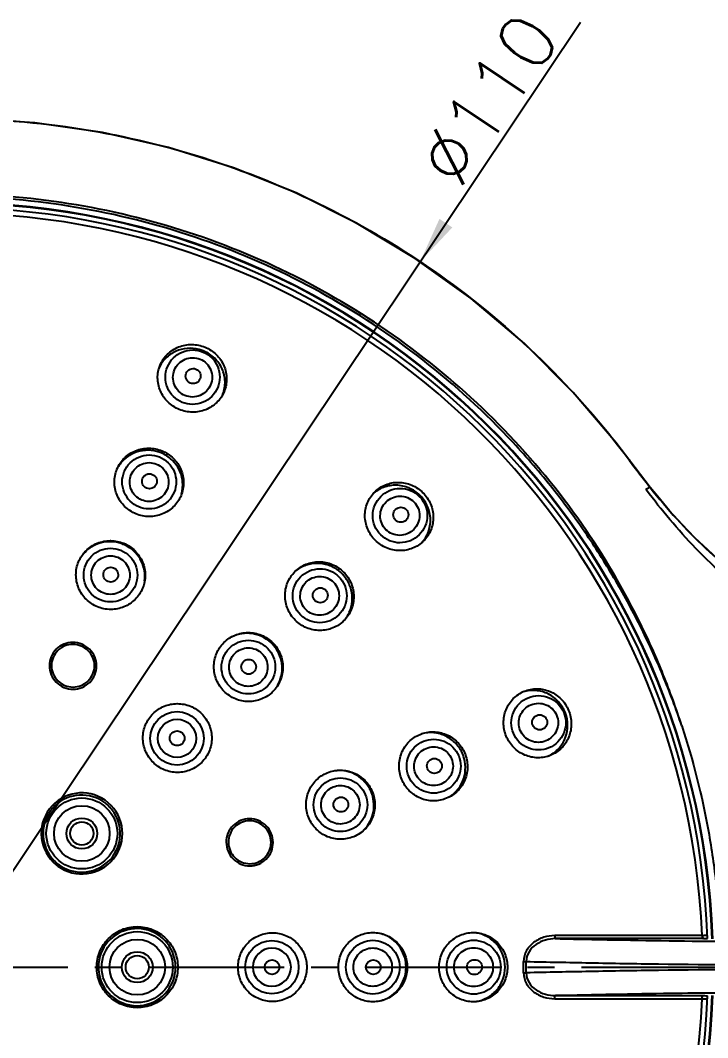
# Model space of a CAD drawing. Extents: x -5628 to -5208, y -2139 to -1842.
# Drawn here: x -5429.8 to -5385.3, y -2059.7 to -1993.8 of the extents above; entities that cross this region are included whole.
import ezdxf

# ---------------------------------------------------------------- set-up
doc = ezdxf.new("R2010")
doc.units = 0
doc.header["$LTSCALE"] = 7
doc.linetypes.add('CENTER', pattern=[2, 1.25, -0.25, 0.25, -0.25])
doc.layers.get('0').update_dxf_attribs({"color": 2, "linetype": 'CONTINUOUS'})
doc.layers.add('1', color=1, linetype='CENTER')
doc.layers.add('D', color=2, linetype='CONTINUOUS')
doc.styles.add('GHS', font='ROMANS.shx', dxfattribs={"bigfont": 'GHS.shx'})

msp = doc.modelspace()

# ---------------------------------------------------------------- linework, layer by layer
at = {"color": 7, "linetype": 'Continuous'}
for p, q in [((-5389.013, -2024.052), (-5389.016, -2024.052)), ((-5389.013, -2024.052), (-5389.013, -2024.052)), ((-5389.25, -2024.236), (-5389.288, -2024.185)), ((-5393.243, -2026.947), (-5393.131, -2026.87)), ((-5385.645, -2053.093), (-5395.187, -2053.093)), ((-5385.585, -2053.29), (-5395.138, -2053.29)), ((-5385.529, -2053.29), (-5385.585, -2053.29)), ((-5397.201, -2054.772), (-5397.029, -2054.772)), ((-5397.201, -2055.501), (-5397.029, -2055.501)), ((-5395.138, -2056.983), (-5385.585, -2056.983)), ((-5395.187, -2057.18), (-5385.645, -2057.18))]:
    msp.add_line(p, q, dxfattribs=at)
for points in [[(-5389.013, -2024.052), (-5391.23, -2021.154), (-5393.996, -2017.901), (-5397.153, -2014.741), (-5400.602, -2011.81), (-5404.218, -2009.213), (-5408.006, -2006.931), (-5411.93, -2004.977), (-5415.987, -2003.345), (-5420.177, -2002.037), (-5424.465, -2001.065), (-5428.827, -2000.439), (-5433.225, -2000.163)], [(-5372.409, -2035.762), (-5373.222, -2035.486), (-5374.044, -2035.18), (-5374.878, -2034.841), (-5375.72, -2034.469), (-5376.57, -2034.066), (-5377.428, -2033.629), (-5378.292, -2033.16), (-5379.161, -2032.657), (-5380.035, -2032.121), (-5380.911, -2031.549), (-5381.788, -2030.942), (-5382.665, -2030.298), (-5383.538, -2029.616), (-5384.406, -2028.893), (-5385.265, -2028.128), (-5386.11, -2027.319), (-5386.939, -2026.466), (-5387.75, -2025.57), (-5388.544, -2024.632), (-5389.013, -2024.052)]]:
    msp.add_lwpolyline(points, dxfattribs=at)
for centre, radius in [((-5419.631, -2040.312), 1.729), ((-5419.632, -2040.313), 1.237), ((-5425.793, -2046.474), 2.3), ((-5425.793, -2046.474), 1.8), ((-5425.793, -2046.474), 1), ((-5425.793, -2046.474), 0.75), ((-5422.206, -2055.136), 2.3), ((-5422.206, -2055.136), 1.8), ((-5413.49, -2055.137), 1.729), ((-5422.206, -2055.136), 1), ((-5422.206, -2055.136), 0.75)]:
    msp.add_circle(centre, radius, dxfattribs=at)
for centre, radius, start, end in [((-5434.456, -2055.136), 49.531, 2.12212, 357.87788), ((-5434.456, -2055.136), 49.5, 2.11582, 357.88501), ((-5434.456, -2055.136), 49.2, 2.15262, 357.84738), ((-5434.456, -2055.136), 48.853, 2.39775, 357.60225), ((-5418.797, -2017.335), 2.298, 68.01025, 74.89827), ((-5418.787, -2017.31), 2.271, 67.00124, 67.99874), ((-5421.531, -2023.936), 2.285, 67.51515, 75.01591), ((-5405.504, -2026.185), 2.271, 44.50124, 45.49874), ((-5423.982, -2029.852), 2.28, 67.51554, 75.07949), ((-5423.983, -2029.851), 2.28, 59.92109, 67.48446), ((-5410.576, -2031.258), 2.287, 45.56749, 52.51451), ((-5410.557, -2031.238), 2.259, 44.44446, 45.55552), ((-5410.577, -2031.257), 2.287, 37.4852, 44.43249), ((-5415.104, -2035.786), 2.282, 45.60549, 52.578), ((-5415.085, -2035.766), 2.254, 44.40668, 45.59336), ((-5415.105, -2035.785), 2.282, 37.42258, 44.39456), ((-5396.629, -2039.468), 2.271, 22.00124, 22.99874), ((-5396.654, -2039.478), 2.298, 15.10137, 21.98973), ((-5403.255, -2042.212), 2.285, 14.98379, 22.48485), ((-5409.171, -2044.664), 2.28, 22.51554, 30.07949), ((-5409.171, -2044.663), 2.28, 14.92109, 22.48446), ((-5425.794, -2046.474), 2.626, 233.51206, 224.99829), ((-5425.804, -2046.485), 2.497, 52.71837, 213.9534), ((-5425.805, -2046.487), 2.499, 45.01641, 52.72846), ((-5425.804, -2046.485), 2.497, 237.33641, 37.62842), ((-5425.811, -2046.49), 2.504, 37.62338, 44.97345), ((-5425.802, -2046.484), 2.5, 213.958, 221.49576), ((-5425.805, -2046.486), 2.496, 221.49864, 231.24166), ((-5425.792, -2046.471), 2.63, 225.0209, 233.51939), ((-5425.802, -2046.482), 2.501, 231.23551, 237.32757), ((-5422.221, -2055.136), 2.497, 7.91234, 169.37745), ((-5385.387, -2037.752), 15.343, 269.03729, 269.40555), ((-5385.541, -2032.911), 20.379, 270.03321, 270.70381), ((-5413.492, -2055.137), 1.237, 0.00967, 179.99033), ((-5422.216, -2055.137), 2.502, 169.38838, 179.98917), ((-5422.224, -2055.137), 2.499, 0.0189, 7.92271), ((-5407.088, -2055.137), 2.28, 0.01554, 7.57949), ((-5559.602, -2055.141), 162.401, 0.00174, 0.13019), ((-5558.725, -2055.14), 161.696, 0.00118, 0.13036), ((-5422.222, -2055.136), 2.496, 180.00385, 186.24166), ((-5422.221, -2055.136), 2.497, 186.23393, 352.62881), ((-5422.229, -2055.135), 2.504, 352.62338, 359.97345), ((-5413.492, -2055.136), 1.237, 180.00967, 359.99033), ((-5407.088, -2055.136), 2.28, 352.42381, 359.98448), ((-5559.6, -2055.133), 162.4, 359.8704, 359.99885), ((-5558.724, -2055.135), 161.695, 359.87038, 359.99956)]:
    msp.add_arc(centre, radius, start, end, dxfattribs=at)
for centre, major_axis, ratio in [((-5418.593, -2016.842), (0.188, 0.453), 0.990023), ((-5421.416, -2023.656), (0.185, 0.447), 0.996099), ((-5405.146, -2025.827), (0.347, 0.347), 0.990023), ((-5423.922, -2029.707), (0.184, 0.443), 0.998595), ((-5410.361, -2031.042), (0.342, 0.342), 0.996099), ((-5414.993, -2035.674), (0.339, 0.339), 0.998595), ((-5396.161, -2039.274), (-0.453, -0.188), 0.990023), ((-5419.624, -2040.305), (0.337, 0.337), 0.999844), ((-5402.975, -2042.097), (-0.447, -0.185), 0.996099), ((-5409.026, -2044.603), (-0.443, -0.184), 0.998595), ((-5413.481, -2055.136), (-0.476, 0), 0.999844), ((-5406.931, -2055.136), (-0.48, 0), 0.998595), ((-5400.381, -2055.136), (-0.484, 0), 0.996099)]:
    msp.add_ellipse(centre, major_axis=major_axis, ratio=ratio, dxfattribs=at)
for points, knots in [([(-5489.444, -2055.119), (-5489.444, -2052.257), (-5488.993, -2046.525), (-5486.988, -2038.143), (-5483.702, -2030.174), (-5479.216, -2022.813), (-5473.639, -2016.239), (-5467.106, -2010.613), (-5459.777, -2006.074), (-5451.832, -2002.73), (-5443.463, -2000.665), (-5434.875, -1999.927), (-5426.277, -2000.536), (-5417.879, -2002.475), (-5409.885, -2005.697), (-5402.489, -2010.125), (-5395.874, -2015.647), (-5392.088, -2019.973), (-5390.379, -2022.267)], [0, 0, 0, 0, 0.062496, 0.124994, 0.187495, 0.249999, 0.312509, 0.375024, 0.437534, 0.500039, 0.56254, 0.625038, 0.687536, 0.750033, 0.812531, 0.875031, 0.937525, 1, 1, 1, 1]), ([(-5393.131, -2026.87), (-5394.621, -2024.681), (-5397.965, -2020.54), (-5403.891, -2015.203), (-5410.591, -2010.871), (-5417.891, -2007.653), (-5425.61, -2005.63), (-5433.553, -2004.853), (-5441.519, -2005.344), (-5449.309, -2007.088), (-5456.725, -2010.044), (-5463.579, -2014.135), (-5469.699, -2019.259), (-5474.93, -2025.285), (-5479.142, -2032.063), (-5482.229, -2039.423), (-5484.114, -2047.178), (-5484.536, -2052.487), (-5484.536, -2055.136)], [0, 0, 0, 0, 0.062471, 0.124945, 0.187423, 0.249906, 0.312397, 0.374897, 0.437409, 0.499932, 0.562455, 0.62497, 0.687474, 0.749971, 0.812467, 0.874971, 0.937484, 1, 1, 1, 1]), ([(-5393.243, -2026.947), (-5393.992, -2025.859), (-5395.569, -2023.736), (-5399.054, -2019.762), (-5403.983, -2015.328), (-5410.661, -2011.012), (-5417.939, -2007.805), (-5425.633, -2005.789), (-5433.551, -2005.015), (-5441.492, -2005.504), (-5449.257, -2007.243), (-5456.649, -2010.189), (-5463.482, -2014.267), (-5469.582, -2019.374), (-5474.797, -2025.381), (-5478.996, -2032.137), (-5482.074, -2039.474), (-5483.952, -2047.203), (-5484.373, -2052.495), (-5484.373, -2055.136)], [0, 0, 0, 0, 0.031259, 0.062518, 0.12499, 0.187465, 0.249945, 0.312432, 0.37493, 0.437438, 0.499958, 0.562478, 0.624989, 0.68749, 0.749984, 0.812477, 0.874977, 0.937488, 1, 1, 1, 1]), ([(-5419.489, -2019.005), (-5419.759, -2018.893), (-5420.259, -2018.563), (-5420.762, -2017.83), (-5420.946, -2016.968), (-5420.78, -2016.108), (-5420.289, -2015.382), (-5419.55, -2014.902), (-5418.676, -2014.739), (-5418.089, -2014.859), (-5417.819, -2014.971)], [0, 0, 0, 0, 0.126986, 0.252766, 0.376926, 0.499936, 0.622975, 0.747169, 0.872982, 1, 1, 1, 1]), ([(-5418.198, -2015.116), (-5418.45, -2015.048), (-5418.978, -2014.999), (-5419.741, -2015.197), (-5420.384, -2015.64), (-5420.681, -2016.068), (-5420.786, -2016.298)], [0, 0, 0, 0, 0.253944, 0.505307, 0.753693, 1, 1, 1, 1]), ([(-5419.299, -2018.544), (-5419.51, -2018.457), (-5419.903, -2018.194), (-5420.292, -2017.606), (-5420.427, -2016.914), (-5420.289, -2016.223), (-5419.898, -2015.637), (-5419.313, -2015.243), (-5418.623, -2015.102), (-5418.159, -2015.194), (-5417.947, -2015.282)], [0, 0, 0, 0, 0.125047, 0.25005, 0.375038, 0.500006, 0.624971, 0.749954, 0.874954, 1, 1, 1, 1]), ([(-5417.819, -2014.971), (-5417.548, -2015.083), (-5417.048, -2015.413), (-5416.545, -2016.147), (-5416.362, -2017.009), (-5416.528, -2017.869), (-5417.019, -2018.594), (-5417.758, -2019.074), (-5418.632, -2019.237), (-5419.219, -2019.117), (-5419.489, -2019.005)], [0, 0, 0, 0, 0.127018, 0.25283, 0.377021, 0.500049, 0.623062, 0.747228, 0.873013, 1, 1, 1, 1]), ([(-5417.947, -2015.282), (-5417.736, -2015.37), (-5417.343, -2015.633), (-5416.954, -2016.22), (-5416.819, -2016.912), (-5416.957, -2017.603), (-5417.348, -2018.19), (-5417.933, -2018.583), (-5418.623, -2018.724), (-5419.087, -2018.632), (-5419.299, -2018.544)], [0, 0, 0, 0, 0.125046, 0.250046, 0.375029, 0.499995, 0.624962, 0.749951, 0.874954, 1, 1, 1, 1]), ([(-5416.658, -2018.005), (-5416.562, -2017.748), (-5416.47, -2017.187), (-5416.664, -2016.357), (-5417.156, -2015.65), (-5417.639, -2015.33), (-5417.9, -2015.219)], [0, 0, 0, 0, 0.246011, 0.49441, 0.746029, 1, 1, 1, 1]), ([(-5419.116, -2018.103), (-5419.269, -2018.04), (-5419.552, -2017.85), (-5419.83, -2017.425), (-5419.926, -2016.926), (-5419.825, -2016.427), (-5419.544, -2016.004), (-5419.123, -2015.718), (-5418.626, -2015.615), (-5418.291, -2015.681), (-5418.139, -2015.744)], [0, 0, 0, 0, 0.124996, 0.249983, 0.374994, 0.500013, 0.62503, 0.750035, 0.875015, 1, 1, 1, 1]), ([(-5418.139, -2015.744), (-5417.986, -2015.807), (-5417.703, -2015.997), (-5417.424, -2016.422), (-5417.329, -2016.922), (-5417.429, -2017.42), (-5417.71, -2017.843), (-5418.131, -2018.129), (-5418.629, -2018.232), (-5418.963, -2018.167), (-5419.116, -2018.103)], [0, 0, 0, 0, 0.124985, 0.249965, 0.374969, 0.499987, 0.625006, 0.750017, 0.875004, 1, 1, 1, 1]), ([(-5422.291, -2025.768), (-5422.561, -2025.656), (-5423.062, -2025.324), (-5423.562, -2024.585), (-5423.741, -2023.715), (-5423.571, -2022.847), (-5423.078, -2022.113), (-5422.336, -2021.625), (-5421.459, -2021.455), (-5420.87, -2021.574), (-5420.6, -2021.686)], [0, 0, 0, 0, 0.126319, 0.251817, 0.376247, 0.499925, 0.623629, 0.748103, 0.873644, 1, 1, 1, 1]), ([(-5420.94, -2021.728), (-5421.179, -2021.664), (-5421.678, -2021.614), (-5422.407, -2021.784), (-5423.038, -2022.177), (-5423.35, -2022.562), (-5423.469, -2022.773)], [0, 0, 0, 0, 0.252526, 0.503417, 0.752439, 1, 1, 1, 1]), ([(-5422.104, -2025.317), (-5422.314, -2025.23), (-5422.704, -2024.97), (-5423.091, -2024.388), (-5423.227, -2023.701), (-5423.09, -2023.015), (-5422.702, -2022.433), (-5422.12, -2022.043), (-5421.435, -2021.905), (-5420.975, -2021.997), (-5420.765, -2022.084)], [0, 0, 0, 0, 0.125026, 0.25002, 0.375015, 0.500001, 0.624988, 0.749981, 0.874974, 1, 1, 1, 1]), ([(-5420.6, -2021.686), (-5420.33, -2021.798), (-5419.829, -2022.13), (-5419.329, -2022.87), (-5419.15, -2023.74), (-5419.32, -2024.608), (-5419.813, -2025.341), (-5420.555, -2025.83), (-5421.432, -2025.999), (-5422.021, -2025.88), (-5422.291, -2025.768)], [0, 0, 0, 0, 0.126357, 0.251894, 0.376365, 0.500064, 0.623744, 0.74818, 0.873682, 1, 1, 1, 1]), ([(-5420.765, -2022.084), (-5420.555, -2022.171), (-5420.165, -2022.431), (-5419.777, -2023.013), (-5419.642, -2023.7), (-5419.779, -2024.386), (-5420.167, -2024.969), (-5420.749, -2025.358), (-5421.434, -2025.496), (-5421.894, -2025.404), (-5422.104, -2025.317)], [0, 0, 0, 0, 0.125026, 0.250019, 0.375013, 0.499999, 0.624985, 0.74998, 0.874974, 1, 1, 1, 1]), ([(-5419.34, -2024.483), (-5419.269, -2024.227), (-5419.22, -2023.681), (-5419.446, -2022.892), (-5419.939, -2022.228), (-5420.406, -2021.928), (-5420.657, -2021.824)], [0, 0, 0, 0, 0.247372, 0.496424, 0.747496, 1, 1, 1, 1]), ([(-5421.919, -2024.871), (-5422.07, -2024.808), (-5422.35, -2024.621), (-5422.628, -2024.202), (-5422.725, -2023.708), (-5422.626, -2023.215), (-5422.347, -2022.796), (-5421.929, -2022.516), (-5421.437, -2022.416), (-5421.106, -2022.482), (-5420.955, -2022.544)], [0, 0, 0, 0, 0.125005, 0.249995, 0.375, 0.500009, 0.625016, 0.750017, 0.875002, 1, 1, 1, 1]), ([(-5420.955, -2022.544), (-5420.804, -2022.607), (-5420.524, -2022.794), (-5420.247, -2023.213), (-5420.15, -2023.707), (-5420.249, -2024.2), (-5420.527, -2024.618), (-5420.945, -2024.899), (-5421.438, -2024.999), (-5421.768, -2024.933), (-5421.919, -2024.871)], [0, 0, 0, 0, 0.124998, 0.249983, 0.374984, 0.499991, 0.625, 0.750005, 0.874995, 1, 1, 1, 1]), ([(-5390.379, -2022.267), (-5390.155, -2022.567), (-5389.71, -2023.169), (-5389.249, -2023.759), (-5389.016, -2024.052)], [0, 0, 0, 0, 0.50004, 1, 1, 1, 1]), ([(-5406.802, -2027.482), (-5407.008, -2027.276), (-5407.344, -2026.78), (-5407.528, -2025.91), (-5407.368, -2025.043), (-5406.885, -2024.312), (-5406.155, -2023.829), (-5405.287, -2023.669), (-5404.417, -2023.853), (-5403.921, -2024.189), (-5403.714, -2024.395)], [0, 0, 0, 0, 0.126991, 0.252772, 0.376936, 0.499949, 0.622972, 0.747166, 0.872981, 1, 1, 1, 1]), ([(-5403.912, -2024.565), (-5404.114, -2024.367), (-5404.595, -2024.043), (-5405.436, -2023.859), (-5406.278, -2023.998), (-5406.761, -2024.297), (-5406.962, -2024.484)], [0, 0, 0, 0, 0.253971, 0.50559, 0.753989, 1, 1, 1, 1]), ([(-5389.016, -2024.052), (-5389.052, -2024.062), (-5389.145, -2024.105), (-5389.233, -2024.153), (-5389.288, -2024.185)], [0, 0, 0, 0, 0.372135, 1, 1, 1, 1]), ([(-5389.016, -2024.052), (-5388.462, -2024.749), (-5387.319, -2026.114), (-5385.448, -2028.019), (-5383.429, -2029.761), (-5380.581, -2031.871), (-5377.527, -2033.681), (-5374.305, -2035.133), (-5372.635, -2035.709), (-5371.788, -2035.96)], [0, 0, 0, 0, 0.125654, 0.251061, 0.376435, 0.501639, 0.751045, 0.875389, 1, 1, 1, 1]), ([(-5406.449, -2027.13), (-5406.611, -2026.968), (-5406.874, -2026.575), (-5407.008, -2025.883), (-5406.868, -2025.192), (-5406.476, -2024.607), (-5405.89, -2024.214), (-5405.199, -2024.074), (-5404.507, -2024.209), (-5404.114, -2024.471), (-5403.952, -2024.633)], [0, 0, 0, 0, 0.125047, 0.25005, 0.375038, 0.500006, 0.624971, 0.749954, 0.874954, 1, 1, 1, 1]), ([(-5403.714, -2024.395), (-5403.508, -2024.602), (-5403.172, -2025.098), (-5402.988, -2025.968), (-5403.149, -2026.835), (-5403.631, -2027.566), (-5404.362, -2028.049), (-5405.229, -2028.209), (-5406.099, -2028.025), (-5406.595, -2027.689), (-5406.802, -2027.482)], [0, 0, 0, 0, 0.127018, 0.25283, 0.377021, 0.500049, 0.623062, 0.747228, 0.873013, 1, 1, 1, 1]), ([(-5406.112, -2026.793), (-5406.228, -2026.676), (-5406.417, -2026.392), (-5406.512, -2025.893), (-5406.409, -2025.394), (-5406.126, -2024.973), (-5405.704, -2024.689), (-5405.206, -2024.586), (-5404.706, -2024.681), (-5404.423, -2024.87), (-5404.306, -2024.987)], [0, 0, 0, 0, 0.124996, 0.249983, 0.374994, 0.500013, 0.62503, 0.750035, 0.875015, 1, 1, 1, 1]), ([(-5403.952, -2024.633), (-5403.79, -2024.795), (-5403.528, -2025.188), (-5403.394, -2025.88), (-5403.533, -2026.571), (-5403.926, -2027.156), (-5404.511, -2027.549), (-5405.202, -2027.689), (-5405.894, -2027.554), (-5406.287, -2027.292), (-5406.449, -2027.13)], [0, 0, 0, 0, 0.125046, 0.250046, 0.375029, 0.499995, 0.624962, 0.749951, 0.874954, 1, 1, 1, 1]), ([(-5403.803, -2027.642), (-5403.616, -2027.441), (-5403.317, -2026.958), (-5403.178, -2026.117), (-5403.362, -2025.276), (-5403.686, -2024.795), (-5403.884, -2024.593)], [0, 0, 0, 0, 0.246011, 0.49441, 0.746029, 1, 1, 1, 1]), ([(-5372.52, -2036.474), (-5373.325, -2036.236), (-5374.956, -2035.668), (-5378.205, -2034.174), (-5382.05, -2031.73), (-5385.428, -2028.746), (-5387.735, -2026.176), (-5388.759, -2024.879), (-5389.25, -2024.236)], [0, 0, 0, 0, 0.119466, 0.24549, 0.508586, 0.764868, 0.88474, 1, 1, 1, 1]), ([(-5404.306, -2024.987), (-5404.189, -2025.104), (-5404, -2025.387), (-5403.905, -2025.887), (-5404.008, -2026.385), (-5404.292, -2026.806), (-5404.714, -2027.09), (-5405.212, -2027.193), (-5405.711, -2027.098), (-5405.995, -2026.909), (-5406.112, -2026.793)], [0, 0, 0, 0, 0.124985, 0.249965, 0.374969, 0.499987, 0.625006, 0.750017, 0.875004, 1, 1, 1, 1]), ([(-5386.963, -2039.505), (-5387.332, -2038.391), (-5388.162, -2036.192), (-5389.631, -2032.99), (-5391.319, -2029.897), (-5392.578, -2027.914), (-5393.243, -2026.947)], [0, 0, 0, 0, 0.249996, 0.499999, 0.750003, 1, 1, 1, 1]), ([(-5386.963, -2039.505), (-5387.32, -2038.385), (-5388.123, -2036.172), (-5390.029, -2031.873), (-5391.805, -2028.809), (-5393.131, -2026.869)], [0, 0, 0, 0, 0.250083, 0.50017, 1, 1, 1, 1]), ([(-5424.784, -2031.788), (-5425.055, -2031.677), (-5425.555, -2031.343), (-5426.054, -2030.6), (-5426.231, -2029.725), (-5426.058, -2028.852), (-5425.563, -2028.113), (-5424.82, -2027.619), (-5423.941, -2027.446), (-5423.351, -2027.564), (-5423.081, -2027.676)], [0, 0, 0, 0, 0.125836, 0.25114, 0.375761, 0.499924, 0.624097, 0.748757, 0.874111, 1, 1, 1, 1]), ([(-5423.395, -2027.649), (-5423.608, -2027.592), (-5424.053, -2027.54), (-5424.711, -2027.658), (-5425.305, -2027.96), (-5425.626, -2028.268), (-5425.76, -2028.44)], [0, 0, 0, 0, 0.251505, 0.502031, 0.751499, 1, 1, 1, 1]), ([(-5424.6, -2031.342), (-5424.809, -2031.255), (-5425.197, -2030.997), (-5425.583, -2030.417), (-5425.718, -2029.734), (-5425.582, -2029.051), (-5425.195, -2028.472), (-5424.616, -2028.085), (-5423.934, -2027.948), (-5423.477, -2028.04), (-5423.267, -2028.126)], [0, 0, 0, 0, 0.125018, 0.250007, 0.375005, 0.5, 0.624995, 0.749993, 0.874982, 1, 1, 1, 1]), ([(-5423.081, -2027.676), (-5422.811, -2027.788), (-5422.31, -2028.121), (-5421.811, -2028.865), (-5421.635, -2029.74), (-5421.808, -2030.613), (-5422.303, -2031.352), (-5423.046, -2031.846), (-5423.925, -2032.019), (-5424.514, -2031.9), (-5424.784, -2031.788)], [0, 0, 0, 0, 0.125892, 0.251243, 0.375917, 0.500092, 0.624242, 0.748863, 0.87415, 1, 1, 1, 1]), ([(-5421.727, -2030.113), (-5421.7, -2029.897), (-5421.709, -2029.452), (-5421.915, -2028.818), (-5422.297, -2028.268), (-5422.649, -2027.989), (-5422.84, -2027.878)], [0, 0, 0, 0, 0.2485, 0.497968, 0.748494, 1, 1, 1, 1]), ([(-5424.413, -2030.892), (-5424.563, -2030.83), (-5424.841, -2030.644), (-5425.118, -2030.229), (-5425.215, -2029.739), (-5425.117, -2029.249), (-5424.84, -2028.833), (-5424.425, -2028.555), (-5423.935, -2028.457), (-5423.607, -2028.522), (-5423.457, -2028.584)], [0, 0, 0, 0, 0.125008, 0.249999, 0.375001, 0.500005, 0.625009, 0.750009, 0.874997, 1, 1, 1, 1]), ([(-5423.267, -2028.126), (-5423.058, -2028.213), (-5422.67, -2028.472), (-5422.285, -2029.051), (-5422.149, -2029.734), (-5422.285, -2030.417), (-5422.672, -2030.996), (-5423.251, -2031.383), (-5423.933, -2031.52), (-5424.39, -2031.429), (-5424.6, -2031.342)], [0, 0, 0, 0, 0.125018, 0.250007, 0.375005, 0.5, 0.624995, 0.749993, 0.874982, 1, 1, 1, 1]), ([(-5423.457, -2028.584), (-5423.307, -2028.647), (-5423.029, -2028.832), (-5422.753, -2029.248), (-5422.655, -2029.738), (-5422.753, -2030.228), (-5423.03, -2030.644), (-5423.446, -2030.921), (-5423.935, -2031.02), (-5424.263, -2030.954), (-5424.413, -2030.892)], [0, 0, 0, 0, 0.125003, 0.249991, 0.374991, 0.499994, 0.624999, 0.750001, 0.874992, 1, 1, 1, 1]), ([(-5411.978, -2032.659), (-5412.185, -2032.452), (-5412.52, -2031.954), (-5412.699, -2031.079), (-5412.532, -2030.207), (-5412.043, -2029.471), (-5411.306, -2028.981), (-5410.434, -2028.813), (-5409.559, -2028.992), (-5409.061, -2029.328), (-5408.854, -2029.535)], [0, 0, 0, 0, 0.126324, 0.251822, 0.376254, 0.499933, 0.623628, 0.7481, 0.873643, 1, 1, 1, 1]), ([(-5411.633, -2032.314), (-5411.794, -2032.153), (-5412.054, -2031.763), (-5412.189, -2031.077), (-5412.052, -2030.391), (-5411.663, -2029.809), (-5411.081, -2029.42), (-5410.395, -2029.283), (-5409.709, -2029.418), (-5409.319, -2029.678), (-5409.158, -2029.839)], [0, 0, 0, 0, 0.125026, 0.25002, 0.375015, 0.500001, 0.624988, 0.749981, 0.874974, 1, 1, 1, 1]), ([(-5409.184, -2029.443), (-5409.38, -2029.293), (-5409.823, -2029.055), (-5410.561, -2028.934), (-5411.295, -2029.055), (-5411.73, -2029.292), (-5411.921, -2029.442)], [0, 0, 0, 0, 0.252527, 0.503418, 0.752439, 1, 1, 1, 1]), ([(-5408.854, -2029.535), (-5408.647, -2029.742), (-5408.311, -2030.24), (-5408.133, -2031.115), (-5408.3, -2031.987), (-5408.79, -2032.724), (-5409.526, -2033.213), (-5410.398, -2033.38), (-5411.273, -2033.201), (-5411.771, -2032.866), (-5411.978, -2032.659)], [0, 0, 0, 0, 0.126357, 0.251894, 0.376365, 0.500064, 0.623744, 0.74818, 0.873682, 1, 1, 1, 1]), ([(-5411.291, -2031.972), (-5411.407, -2031.856), (-5411.594, -2031.576), (-5411.69, -2031.083), (-5411.591, -2030.59), (-5411.311, -2030.172), (-5410.893, -2029.892), (-5410.4, -2029.793), (-5409.906, -2029.889), (-5409.626, -2030.076), (-5409.51, -2030.191)], [0, 0, 0, 0, 0.125005, 0.249995, 0.375, 0.500009, 0.625016, 0.750017, 0.875002, 1, 1, 1, 1]), ([(-5409.158, -2029.839), (-5408.997, -2030), (-5408.737, -2030.39), (-5408.602, -2031.076), (-5408.739, -2031.762), (-5409.128, -2032.344), (-5409.71, -2032.733), (-5410.396, -2032.87), (-5411.082, -2032.735), (-5411.472, -2032.475), (-5411.633, -2032.314)], [0, 0, 0, 0, 0.125026, 0.250019, 0.375013, 0.499999, 0.624985, 0.74998, 0.874974, 1, 1, 1, 1]), ([(-5408.76, -2032.601), (-5408.611, -2032.411), (-5408.374, -2031.975), (-5408.253, -2031.242), (-5408.375, -2030.503), (-5408.612, -2030.061), (-5408.762, -2029.865)], [0, 0, 0, 0, 0.247561, 0.496582, 0.747473, 1, 1, 1, 1]), ([(-5409.51, -2030.191), (-5409.395, -2030.307), (-5409.208, -2030.587), (-5409.112, -2031.08), (-5409.211, -2031.574), (-5409.491, -2031.991), (-5409.909, -2032.271), (-5410.402, -2032.371), (-5410.895, -2032.275), (-5411.175, -2032.088), (-5411.291, -2031.972)], [0, 0, 0, 0, 0.124998, 0.249983, 0.374984, 0.499991, 0.625, 0.750005, 0.874995, 1, 1, 1, 1]), ([(-5416.586, -2037.267), (-5416.793, -2037.06), (-5417.128, -2036.56), (-5417.304, -2035.683), (-5417.132, -2034.807), (-5416.639, -2034.067), (-5415.899, -2033.573), (-5415.023, -2033.401), (-5414.145, -2033.577), (-5413.645, -2033.912), (-5413.438, -2034.119)], [0, 0, 0, 0, 0.125854, 0.251153, 0.375769, 0.499913, 0.624081, 0.748756, 0.87411, 1, 1, 1, 1]), ([(-5416.244, -2036.925), (-5416.404, -2036.765), (-5416.664, -2036.377), (-5416.798, -2035.695), (-5416.662, -2035.011), (-5416.275, -2034.432), (-5415.696, -2034.045), (-5415.013, -2033.909), (-5414.33, -2034.044), (-5413.943, -2034.304), (-5413.783, -2034.464)], [0, 0, 0, 0, 0.125018, 0.250007, 0.375005, 0.5, 0.624995, 0.749993, 0.874982, 1, 1, 1, 1]), ([(-5413.717, -2033.974), (-5413.893, -2033.839), (-5414.285, -2033.621), (-5414.94, -2033.479), (-5415.605, -2033.531), (-5416.02, -2033.693), (-5416.209, -2033.802)], [0, 0, 0, 0, 0.251507, 0.502033, 0.751501, 1, 1, 1, 1]), ([(-5425.789, -2034.213), (-5425.972, -2034.137), (-5426.373, -2034.056), (-5426.97, -2034.172), (-5427.478, -2034.507), (-5427.817, -2035.012), (-5427.935, -2035.608), (-5427.813, -2036.205), (-5427.473, -2036.71), (-5427.132, -2036.936), (-5426.948, -2037.012)], [0, 0, 0, 0, 0.125428, 0.250556, 0.37528, 0.499758, 0.624311, 0.749224, 0.874506, 1, 1, 1, 1]), ([(-5425.838, -2034.332), (-5426.005, -2034.263), (-5426.37, -2034.189), (-5426.914, -2034.295), (-5427.376, -2034.6), (-5427.684, -2035.059), (-5427.791, -2035.601), (-5427.681, -2036.145), (-5427.371, -2036.605), (-5427.06, -2036.811), (-5426.893, -2036.88)], [0, 0, 0, 0, 0.125428, 0.250556, 0.37528, 0.499758, 0.624311, 0.749224, 0.874506, 1, 1, 1, 1]), ([(-5426.948, -2037.012), (-5426.764, -2037.089), (-5426.363, -2037.169), (-5425.764, -2037.052), (-5425.257, -2036.716), (-5424.919, -2036.211), (-5424.802, -2035.615), (-5424.924, -2035.019), (-5425.265, -2034.515), (-5425.605, -2034.289), (-5425.789, -2034.213)], [0, 0, 0, 0, 0.125694, 0.251072, 0.375929, 0.500405, 0.624819, 0.749503, 0.874605, 1, 1, 1, 1]), ([(-5426.893, -2036.88), (-5426.726, -2036.949), (-5426.361, -2037.023), (-5425.816, -2036.916), (-5425.354, -2036.61), (-5425.046, -2036.15), (-5424.94, -2035.608), (-5425.051, -2035.066), (-5425.361, -2034.607), (-5425.671, -2034.401), (-5425.838, -2034.332)], [0, 0, 0, 0, 0.125694, 0.251071, 0.375929, 0.500404, 0.624819, 0.749503, 0.874605, 1, 1, 1, 1]), ([(-5413.438, -2034.119), (-5413.231, -2034.326), (-5412.896, -2034.826), (-5412.72, -2035.704), (-5412.892, -2036.58), (-5413.386, -2037.32), (-5414.126, -2037.813), (-5415.002, -2037.985), (-5415.879, -2037.809), (-5416.379, -2037.473), (-5416.586, -2037.267)], [0, 0, 0, 0, 0.125892, 0.251243, 0.375917, 0.500092, 0.624242, 0.748863, 0.87415, 1, 1, 1, 1]), ([(-5415.9, -2036.581), (-5416.015, -2036.466), (-5416.201, -2036.188), (-5416.297, -2035.698), (-5416.199, -2035.208), (-5415.921, -2034.793), (-5415.506, -2034.515), (-5415.016, -2034.417), (-5414.526, -2034.514), (-5414.248, -2034.7), (-5414.134, -2034.814)], [0, 0, 0, 0, 0.125008, 0.249999, 0.375001, 0.500005, 0.625009, 0.750009, 0.874997, 1, 1, 1, 1]), ([(-5413.783, -2034.464), (-5413.623, -2034.624), (-5413.363, -2035.011), (-5413.228, -2035.694), (-5413.364, -2036.377), (-5413.752, -2036.956), (-5414.33, -2037.343), (-5415.014, -2037.479), (-5415.696, -2037.344), (-5416.084, -2037.085), (-5416.244, -2036.925)], [0, 0, 0, 0, 0.125018, 0.250007, 0.375005, 0.5, 0.624995, 0.749993, 0.874982, 1, 1, 1, 1]), ([(-5413.12, -2036.889), (-5413.012, -2036.7), (-5412.85, -2036.285), (-5412.798, -2035.62), (-5412.94, -2034.966), (-5413.159, -2034.574), (-5413.293, -2034.398)], [0, 0, 0, 0, 0.2485, 0.497968, 0.748494, 1, 1, 1, 1]), ([(-5414.134, -2034.814), (-5414.019, -2034.929), (-5413.833, -2035.207), (-5413.736, -2035.697), (-5413.834, -2036.187), (-5414.112, -2036.602), (-5414.527, -2036.88), (-5415.017, -2036.978), (-5415.507, -2036.881), (-5415.785, -2036.695), (-5415.9, -2036.581)], [0, 0, 0, 0, 0.125003, 0.249991, 0.374991, 0.499994, 0.624999, 0.750001, 0.874992, 1, 1, 1, 1]), ([(-5398.324, -2040.17), (-5398.436, -2039.9), (-5398.556, -2039.313), (-5398.393, -2038.439), (-5397.913, -2037.7), (-5397.188, -2037.209), (-5396.328, -2037.043), (-5395.466, -2037.226), (-5394.732, -2037.729), (-5394.402, -2038.229), (-5394.29, -2038.499)], [0, 0, 0, 0, 0.126991, 0.252772, 0.376936, 0.499949, 0.622972, 0.747166, 0.872981, 1, 1, 1, 1]), ([(-5394.538, -2038.581), (-5394.649, -2038.32), (-5394.969, -2037.837), (-5395.676, -2037.345), (-5396.506, -2037.151), (-5397.067, -2037.243), (-5397.324, -2037.339)], [0, 0, 0, 0, 0.253971, 0.50559, 0.753989, 1, 1, 1, 1]), ([(-5397.864, -2039.98), (-5397.951, -2039.768), (-5398.043, -2039.304), (-5397.903, -2038.614), (-5397.509, -2038.029), (-5396.922, -2037.638), (-5396.231, -2037.499), (-5395.539, -2037.635), (-5394.952, -2038.024), (-5394.689, -2038.417), (-5394.601, -2038.628)], [0, 0, 0, 0, 0.125047, 0.25005, 0.375038, 0.500006, 0.624971, 0.749954, 0.874954, 1, 1, 1, 1]), ([(-5421.184, -2041.865), (-5421.389, -2041.659), (-5421.722, -2041.161), (-5421.895, -2040.286), (-5421.722, -2039.413), (-5421.228, -2038.673), (-5420.489, -2038.179), (-5419.615, -2038.005), (-5418.739, -2038.178), (-5418.242, -2038.511), (-5418.036, -2038.717)], [0, 0, 0, 0, 0.125481, 0.250618, 0.375377, 0.499878, 0.624413, 0.74925, 0.874465, 1, 1, 1, 1]), ([(-5394.29, -2038.499), (-5394.178, -2038.77), (-5394.058, -2039.357), (-5394.221, -2040.231), (-5394.701, -2040.97), (-5395.427, -2041.461), (-5396.287, -2041.627), (-5397.149, -2041.443), (-5397.882, -2040.94), (-5398.212, -2040.44), (-5398.324, -2040.17)], [0, 0, 0, 0, 0.127018, 0.25283, 0.377021, 0.500049, 0.623062, 0.747228, 0.873013, 1, 1, 1, 1]), ([(-5397.422, -2039.797), (-5397.486, -2039.644), (-5397.551, -2039.31), (-5397.448, -2038.812), (-5397.162, -2038.391), (-5396.739, -2038.11), (-5396.241, -2038.009), (-5395.741, -2038.105), (-5395.316, -2038.384), (-5395.126, -2038.667), (-5395.063, -2038.82)], [0, 0, 0, 0, 0.124996, 0.249983, 0.374994, 0.500013, 0.62503, 0.750035, 0.875015, 1, 1, 1, 1]), ([(-5418.036, -2038.717), (-5417.83, -2038.922), (-5417.497, -2039.42), (-5417.324, -2040.296), (-5417.498, -2041.17), (-5417.992, -2041.909), (-5418.732, -2042.403), (-5419.605, -2042.576), (-5420.48, -2042.403), (-5420.978, -2042.07), (-5421.184, -2041.865)], [0, 0, 0, 0, 0.125535, 0.250743, 0.375576, 0.500118, 0.624622, 0.749386, 0.874527, 1, 1, 1, 1]), ([(-5394.601, -2038.628), (-5394.514, -2038.84), (-5394.422, -2039.303), (-5394.562, -2039.994), (-5394.956, -2040.579), (-5395.542, -2040.97), (-5396.233, -2041.108), (-5396.925, -2040.973), (-5397.513, -2040.584), (-5397.776, -2040.191), (-5397.864, -2039.98)], [0, 0, 0, 0, 0.125046, 0.250046, 0.375029, 0.499995, 0.624962, 0.749951, 0.874954, 1, 1, 1, 1]), ([(-5395.063, -2038.82), (-5395, -2038.972), (-5394.934, -2039.307), (-5395.037, -2039.804), (-5395.323, -2040.225), (-5395.746, -2040.506), (-5396.245, -2040.607), (-5396.744, -2040.511), (-5397.169, -2040.232), (-5397.359, -2039.949), (-5397.422, -2039.797)], [0, 0, 0, 0, 0.124985, 0.249965, 0.374969, 0.499987, 0.625006, 0.750017, 0.875004, 1, 1, 1, 1]), ([(-5395.615, -2041.466), (-5395.385, -2041.361), (-5394.958, -2041.063), (-5394.515, -2040.421), (-5394.318, -2039.658), (-5394.367, -2039.13), (-5394.435, -2038.879)], [0, 0, 0, 0, 0.246307, 0.494695, 0.746058, 1, 1, 1, 1]), ([(-5405.087, -2042.972), (-5405.199, -2042.701), (-5405.318, -2042.113), (-5405.149, -2041.236), (-5404.661, -2040.494), (-5403.927, -2040.001), (-5403.059, -2039.831), (-5402.189, -2040.01), (-5401.449, -2040.51), (-5401.117, -2041.01), (-5401.005, -2041.281)], [0, 0, 0, 0, 0.126324, 0.251822, 0.376254, 0.499933, 0.623628, 0.7481, 0.873643, 1, 1, 1, 1]), ([(-5386.963, -2039.505), (-5386.229, -2041.735), (-5385.362, -2045.165), (-5384.695, -2049.818), (-5384.533, -2052.164), (-5384.492, -2053.338)], [0, 0, 0, 0, 0.499867, 0.749946, 1, 1, 1, 1]), ([(-5404.636, -2042.785), (-5404.723, -2042.575), (-5404.815, -2042.115), (-5404.677, -2041.429), (-5404.288, -2040.848), (-5403.705, -2040.46), (-5403.019, -2040.322), (-5402.333, -2040.458), (-5401.75, -2040.846), (-5401.49, -2041.235), (-5401.403, -2041.446)], [0, 0, 0, 0, 0.125026, 0.25002, 0.375015, 0.500001, 0.624988, 0.749981, 0.874974, 1, 1, 1, 1]), ([(-5401.143, -2041.338), (-5401.247, -2041.087), (-5401.547, -2040.62), (-5402.211, -2040.127), (-5403.001, -2039.901), (-5403.547, -2039.95), (-5403.803, -2040.021)], [0, 0, 0, 0, 0.252504, 0.503576, 0.752628, 1, 1, 1, 1]), ([(-5404.19, -2042.6), (-5404.252, -2042.449), (-5404.318, -2042.118), (-5404.218, -2041.626), (-5403.937, -2041.208), (-5403.519, -2040.929), (-5403.026, -2040.831), (-5402.532, -2040.928), (-5402.113, -2041.205), (-5401.926, -2041.485), (-5401.863, -2041.636)], [0, 0, 0, 0, 0.125005, 0.249995, 0.375, 0.500009, 0.625016, 0.750017, 0.875002, 1, 1, 1, 1]), ([(-5401.005, -2041.281), (-5400.893, -2041.551), (-5400.774, -2042.14), (-5400.944, -2043.017), (-5401.432, -2043.759), (-5402.166, -2044.251), (-5403.034, -2044.422), (-5403.904, -2044.243), (-5404.643, -2043.742), (-5404.975, -2043.242), (-5405.087, -2042.972)], [0, 0, 0, 0, 0.126357, 0.251894, 0.376365, 0.500064, 0.623744, 0.74818, 0.873682, 1, 1, 1, 1]), ([(-5401.403, -2041.446), (-5401.316, -2041.656), (-5401.224, -2042.115), (-5401.362, -2042.801), (-5401.752, -2043.383), (-5402.334, -2043.771), (-5403.02, -2043.908), (-5403.707, -2043.772), (-5404.289, -2043.385), (-5404.549, -2042.995), (-5404.636, -2042.785)], [0, 0, 0, 0, 0.125026, 0.250019, 0.375013, 0.499999, 0.624985, 0.74998, 0.874974, 1, 1, 1, 1]), ([(-5401.863, -2041.636), (-5401.801, -2041.787), (-5401.735, -2042.118), (-5401.835, -2042.61), (-5402.116, -2043.028), (-5402.534, -2043.307), (-5403.027, -2043.406), (-5403.521, -2043.309), (-5403.94, -2043.031), (-5404.127, -2042.751), (-5404.19, -2042.6)], [0, 0, 0, 0, 0.124998, 0.249983, 0.374984, 0.499991, 0.625, 0.750005, 0.874995, 1, 1, 1, 1]), ([(-5402.092, -2044.15), (-5401.882, -2044.031), (-5401.496, -2043.719), (-5401.103, -2043.088), (-5400.933, -2042.359), (-5400.983, -2041.859), (-5401.047, -2041.621)], [0, 0, 0, 0, 0.247561, 0.496582, 0.747473, 1, 1, 1, 1]), ([(-5411.108, -2045.465), (-5411.219, -2045.195), (-5411.338, -2044.605), (-5411.165, -2043.727), (-5410.671, -2042.984), (-5409.932, -2042.489), (-5409.059, -2042.316), (-5408.184, -2042.492), (-5407.441, -2042.991), (-5407.107, -2043.492), (-5406.995, -2043.762)], [0, 0, 0, 0, 0.125854, 0.251153, 0.375769, 0.499913, 0.624081, 0.748756, 0.87411, 1, 1, 1, 1]), ([(-5407.197, -2043.521), (-5407.308, -2043.329), (-5407.587, -2042.978), (-5408.137, -2042.596), (-5408.772, -2042.389), (-5409.217, -2042.381), (-5409.434, -2042.408)], [0, 0, 0, 0, 0.251507, 0.502033, 0.751501, 1, 1, 1, 1]), ([(-5410.661, -2045.28), (-5410.748, -2045.071), (-5410.839, -2044.614), (-5410.702, -2043.932), (-5410.315, -2043.352), (-5409.736, -2042.966), (-5409.053, -2042.83), (-5408.37, -2042.965), (-5407.791, -2043.351), (-5407.532, -2043.739), (-5407.445, -2043.948)], [0, 0, 0, 0, 0.125018, 0.250007, 0.375005, 0.5, 0.624995, 0.749993, 0.874982, 1, 1, 1, 1]), ([(-5406.995, -2043.762), (-5406.883, -2044.032), (-5406.765, -2044.622), (-5406.938, -2045.501), (-5407.432, -2046.244), (-5408.172, -2046.739), (-5409.044, -2046.912), (-5409.919, -2046.735), (-5410.662, -2046.236), (-5410.996, -2045.736), (-5411.108, -2045.465)], [0, 0, 0, 0, 0.125892, 0.251243, 0.375917, 0.500092, 0.624242, 0.748863, 0.87415, 1, 1, 1, 1]), ([(-5410.211, -2045.094), (-5410.273, -2044.944), (-5410.339, -2044.616), (-5410.241, -2044.127), (-5409.963, -2043.711), (-5409.547, -2043.434), (-5409.057, -2043.336), (-5408.567, -2043.433), (-5408.151, -2043.71), (-5407.966, -2043.988), (-5407.904, -2044.138)], [0, 0, 0, 0, 0.125008, 0.249999, 0.375001, 0.500005, 0.625009, 0.750009, 0.874997, 1, 1, 1, 1]), ([(-5407.445, -2043.948), (-5407.359, -2044.157), (-5407.267, -2044.615), (-5407.404, -2045.297), (-5407.791, -2045.876), (-5408.37, -2046.263), (-5409.053, -2046.399), (-5409.737, -2046.263), (-5410.316, -2045.878), (-5410.574, -2045.49), (-5410.661, -2045.28)], [0, 0, 0, 0, 0.125018, 0.250007, 0.375005, 0.5, 0.624995, 0.749993, 0.874982, 1, 1, 1, 1]), ([(-5407.904, -2044.138), (-5407.842, -2044.288), (-5407.776, -2044.616), (-5407.874, -2045.106), (-5408.152, -2045.521), (-5408.568, -2045.798), (-5409.058, -2045.896), (-5409.548, -2045.799), (-5409.963, -2045.522), (-5410.149, -2045.244), (-5410.211, -2045.094)], [0, 0, 0, 0, 0.125003, 0.249991, 0.374991, 0.499994, 0.624999, 0.750001, 0.874992, 1, 1, 1, 1]), ([(-5407.761, -2046.443), (-5407.589, -2046.309), (-5407.28, -2045.988), (-5406.978, -2045.394), (-5406.859, -2044.735), (-5406.911, -2044.289), (-5406.968, -2044.075)], [0, 0, 0, 0, 0.2485, 0.497968, 0.748494, 1, 1, 1, 1]), ([(-5413.532, -2046.47), (-5413.608, -2046.286), (-5413.834, -2045.946), (-5414.339, -2045.605), (-5414.935, -2045.483), (-5415.531, -2045.6), (-5416.036, -2045.938), (-5416.372, -2046.446), (-5416.488, -2047.045), (-5416.407, -2047.446), (-5416.331, -2047.629)], [0, 0, 0, 0, 0.125428, 0.250556, 0.37528, 0.499758, 0.624311, 0.749224, 0.874506, 1, 1, 1, 1]), ([(-5413.651, -2046.519), (-5413.72, -2046.352), (-5413.926, -2046.042), (-5414.385, -2045.732), (-5414.928, -2045.621), (-5415.47, -2045.727), (-5415.93, -2046.035), (-5416.236, -2046.498), (-5416.342, -2047.042), (-5416.268, -2047.407), (-5416.199, -2047.574)], [0, 0, 0, 0, 0.125428, 0.250556, 0.37528, 0.499758, 0.624311, 0.749224, 0.874506, 1, 1, 1, 1]), ([(-5416.331, -2047.629), (-5416.255, -2047.813), (-5416.029, -2048.154), (-5415.523, -2048.495), (-5414.926, -2048.616), (-5414.33, -2048.498), (-5413.826, -2048.159), (-5413.491, -2047.651), (-5413.375, -2047.054), (-5413.456, -2046.653), (-5413.532, -2046.47)], [0, 0, 0, 0, 0.125683, 0.251059, 0.37592, 0.500397, 0.624814, 0.749499, 0.874603, 1, 1, 1, 1]), ([(-5416.199, -2047.574), (-5416.13, -2047.742), (-5415.923, -2048.052), (-5415.463, -2048.362), (-5414.919, -2048.472), (-5414.377, -2048.365), (-5413.918, -2048.056), (-5413.614, -2047.594), (-5413.508, -2047.05), (-5413.582, -2046.686), (-5413.651, -2046.519)], [0, 0, 0, 0, 0.125683, 0.251059, 0.375919, 0.500397, 0.624813, 0.749499, 0.874603, 1, 1, 1, 1]), ([(-5424.832, -2055.136), (-5424.832, -2054.794), (-5424.728, -2054.274), (-5424.402, -2053.667), (-5423.966, -2053.135), (-5423.237, -2052.647), (-5422.207, -2052.442), (-5421.177, -2052.646), (-5420.302, -2053.229), (-5419.716, -2054.103), (-5419.579, -2054.794), (-5419.579, -2055.136)], [0, 0, 0, 0, 0.125078, 0.187841, 0.250575, 0.375337, 0.500066, 0.624863, 0.749796, 0.874852, 1, 1, 1, 1]), ([(-5415.686, -2055.136), (-5415.686, -2054.846), (-5415.57, -2054.258), (-5415.073, -2053.517), (-5414.333, -2053.022), (-5413.461, -2052.849), (-5412.589, -2053.021), (-5411.848, -2053.516), (-5411.351, -2054.258), (-5411.234, -2054.845), (-5411.234, -2055.136)], [0, 0, 0, 0, 0.125485, 0.250624, 0.375382, 0.499882, 0.624418, 0.749255, 0.874468, 1, 1, 1, 1]), ([(-5409.184, -2055.136), (-5409.184, -2054.844), (-5409.068, -2054.254), (-5408.572, -2053.509), (-5407.831, -2053.011), (-5406.959, -2052.836), (-5406.086, -2053.01), (-5405.345, -2053.508), (-5404.849, -2054.253), (-5404.733, -2054.844), (-5404.733, -2055.136)], [0, 0, 0, 0, 0.125854, 0.251154, 0.37577, 0.499914, 0.624082, 0.748757, 0.874112, 1, 1, 1, 1]), ([(-5404.827, -2054.836), (-5404.856, -2054.617), (-5404.979, -2054.185), (-5405.341, -2053.622), (-5405.848, -2053.188), (-5406.256, -2053.01), (-5406.467, -2052.953)], [0, 0, 0, 0, 0.251507, 0.502033, 0.751501, 1, 1, 1, 1]), ([(-5402.668, -2055.136), (-5402.668, -2054.844), (-5402.552, -2054.254), (-5402.06, -2053.509), (-5401.325, -2053.011), (-5400.459, -2052.836), (-5399.592, -2053.011), (-5398.857, -2053.509), (-5398.364, -2054.254), (-5398.249, -2054.844), (-5398.249, -2055.136)], [0, 0, 0, 0, 0.126324, 0.251822, 0.376254, 0.499933, 0.623628, 0.7481, 0.873643, 1, 1, 1, 1]), ([(-5398.399, -2055.136), (-5398.399, -2054.865), (-5398.497, -2054.318), (-5398.922, -2053.609), (-5399.565, -2053.098), (-5400.088, -2052.934), (-5400.352, -2052.902)], [0, 0, 0, 0, 0.252504, 0.503576, 0.752628, 1, 1, 1, 1]), ([(-5408.701, -2055.136), (-5408.701, -2054.91), (-5408.61, -2054.453), (-5408.223, -2053.874), (-5407.643, -2053.488), (-5406.96, -2053.352), (-5406.277, -2053.488), (-5405.698, -2053.874), (-5405.31, -2054.453), (-5405.22, -2054.91), (-5405.22, -2055.136)], [0, 0, 0, 0, 0.125018, 0.250007, 0.375005, 0.5, 0.624995, 0.749993, 0.874982, 1, 1, 1, 1]), ([(-5402.18, -2055.136), (-5402.18, -2054.909), (-5402.088, -2054.449), (-5401.698, -2053.869), (-5401.116, -2053.48), (-5400.43, -2053.344), (-5399.743, -2053.48), (-5399.161, -2053.869), (-5398.771, -2054.449), (-5398.68, -2054.909), (-5398.68, -2055.136)], [0, 0, 0, 0, 0.125026, 0.25002, 0.375015, 0.500001, 0.624988, 0.749981, 0.874974, 1, 1, 1, 1]), ([(-5395.187, -2053.093), (-5395.425, -2053.092), (-5395.906, -2053.164), (-5396.562, -2053.49), (-5397.067, -2054.037), (-5397.202, -2054.529), (-5397.201, -2054.772)], [0, 0, 0, 0, 0.247638, 0.49637, 0.747215, 1, 1, 1, 1]), ([(-5395.138, -2053.29), (-5395.358, -2053.29), (-5395.799, -2053.35), (-5396.409, -2053.627), (-5396.894, -2054.103), (-5397.03, -2054.551), (-5397.029, -2054.772)], [0, 0, 0, 0, 0.249153, 0.498761, 0.749171, 1, 1, 1, 1]), ([(-5395.187, -2053.093), (-5395.187, -2053.139), (-5395.181, -2053.203), (-5395.163, -2053.267), (-5395.146, -2053.289), (-5395.138, -2053.29)], [0, 0, 0, 0, 0.665418, 0.883472, 1, 1, 1, 1]), ([(-5395.138, -2053.29), (-5394.354, -2053.305), (-5390.905, -2053.376), (-5387.456, -2053.44), (-5384.791, -2053.461)], [0, 0, 0, 0, 0.2274, 1, 1, 1, 1]), ([(-5385.645, -2053.093), (-5385.645, -2053.139), (-5385.638, -2053.203), (-5385.615, -2053.269), (-5385.594, -2053.289), (-5385.585, -2053.29)], [0, 0, 0, 0, 0.650481, 0.869803, 1, 1, 1, 1]), ([(-5385.298, -2053.089), (-5385.298, -2053.091), (-5385.307, -2053.091), (-5385.316, -2053.093), (-5385.339, -2053.093), (-5385.381, -2053.094), (-5385.452, -2053.095), (-5385.512, -2053.094), (-5385.546, -2053.094)], [0, 0, 0, 0, 0.01784, 0.068811, 0.1527, 0.26819, 0.585761, 1, 1, 1, 1]), ([(-5408.214, -2055.136), (-5408.214, -2054.974), (-5408.149, -2054.646), (-5407.871, -2054.231), (-5407.455, -2053.954), (-5406.965, -2053.857), (-5406.475, -2053.954), (-5406.059, -2054.231), (-5405.781, -2054.646), (-5405.716, -2054.974), (-5405.716, -2055.136)], [0, 0, 0, 0, 0.125008, 0.249999, 0.375001, 0.500005, 0.625009, 0.750009, 0.874997, 1, 1, 1, 1]), ([(-5401.696, -2055.136), (-5401.696, -2054.973), (-5401.63, -2054.642), (-5401.349, -2054.226), (-5400.93, -2053.947), (-5400.437, -2053.85), (-5399.944, -2053.947), (-5399.525, -2054.226), (-5399.244, -2054.643), (-5399.178, -2054.973), (-5399.178, -2055.136)], [0, 0, 0, 0, 0.125005, 0.249995, 0.375, 0.500009, 0.625016, 0.750017, 0.875002, 1, 1, 1, 1]), ([(-5397.029, -2054.772), (-5395.658, -2054.798), (-5392.807, -2054.859), (-5386.531, -2054.967), (-5381.626, -2054.981), (-5378.2, -2054.965)], [0, 0, 0, 0, 0.218562, 0.454198, 1, 1, 1, 1]), ([(-5390.497, -2088.165), (-5392.213, -2090.448), (-5396.008, -2094.756), (-5402.632, -2100.247), (-5410.029, -2104.647), (-5418.021, -2107.842), (-5426.412, -2109.757), (-5434.999, -2110.344), (-5443.573, -2109.589), (-5451.926, -2107.511), (-5459.854, -2104.159), (-5467.166, -2099.615), (-5473.683, -2093.989), (-5479.245, -2087.419), (-5483.719, -2080.065), (-5486.995, -2072.106), (-5488.994, -2063.736), (-5489.444, -2058.011), (-5489.444, -2055.154)], [0, 0, 0, 0, 0.062475, 0.124969, 0.187468, 0.249967, 0.312464, 0.374962, 0.437461, 0.499962, 0.562466, 0.624976, 0.687491, 0.750001, 0.812506, 0.875006, 0.937504, 1, 1, 1, 1]), ([(-5484.536, -2055.136), (-5484.536, -2057.786), (-5484.114, -2063.095), (-5482.23, -2070.849), (-5479.142, -2078.209), (-5474.93, -2084.987), (-5469.699, -2091.014), (-5463.579, -2096.137), (-5456.726, -2100.229), (-5449.31, -2103.184), (-5441.52, -2104.929), (-5433.553, -2105.419), (-5425.61, -2104.643), (-5417.891, -2102.62), (-5410.591, -2099.402), (-5403.891, -2095.07), (-5397.965, -2089.733), (-5394.621, -2085.592), (-5393.131, -2083.403)], [0, 0, 0, 0, 0.062515, 0.125028, 0.187531, 0.250026, 0.312523, 0.375027, 0.437541, 0.500065, 0.562587, 0.6251, 0.687602, 0.750093, 0.812577, 0.875055, 0.937529, 1, 1, 1, 1]), ([(-5484.373, -2055.136), (-5484.373, -2057.778), (-5483.952, -2063.069), (-5482.074, -2070.799), (-5478.996, -2078.136), (-5474.797, -2084.892), (-5469.582, -2090.899), (-5463.482, -2096.006), (-5456.65, -2100.084), (-5449.258, -2103.03), (-5441.492, -2104.769), (-5433.551, -2105.258), (-5425.633, -2104.484), (-5417.939, -2102.468), (-5410.661, -2099.261), (-5403.983, -2094.945), (-5399.054, -2090.511), (-5395.569, -2086.537), (-5393.992, -2084.414), (-5393.243, -2083.326)], [0, 0, 0, 0, 0.062512, 0.125021, 0.187521, 0.250014, 0.312507, 0.375008, 0.437519, 0.500039, 0.562558, 0.625068, 0.687566, 0.750054, 0.812535, 0.87501, 0.937482, 0.968741, 1, 1, 1, 1]), ([(-5419.579, -2055.136), (-5419.579, -2055.478), (-5419.716, -2056.17), (-5420.302, -2057.042), (-5421.176, -2057.627), (-5422.206, -2057.831), (-5423.237, -2057.626), (-5424.111, -2057.042), (-5424.695, -2056.169), (-5424.832, -2055.478), (-5424.832, -2055.136)], [0, 0, 0, 0, 0.125171, 0.250237, 0.375195, 0.500096, 0.625001, 0.749907, 0.874905, 1, 1, 1, 1]), ([(-5411.234, -2055.136), (-5411.234, -2055.427), (-5411.351, -2056.015), (-5411.848, -2056.756), (-5412.589, -2057.251), (-5413.461, -2057.424), (-5414.333, -2057.251), (-5415.073, -2056.756), (-5415.57, -2056.015), (-5415.686, -2055.427), (-5415.686, -2055.136)], [0, 0, 0, 0, 0.125536, 0.250746, 0.375576, 0.500117, 0.624621, 0.749381, 0.874521, 1, 1, 1, 1]), ([(-5404.733, -2055.136), (-5404.733, -2055.429), (-5404.849, -2056.019), (-5405.345, -2056.765), (-5406.086, -2057.263), (-5406.959, -2057.437), (-5407.831, -2057.262), (-5408.572, -2056.764), (-5409.068, -2056.019), (-5409.184, -2055.429), (-5409.184, -2055.136)], [0, 0, 0, 0, 0.125892, 0.251243, 0.375918, 0.500092, 0.624243, 0.748863, 0.87415, 1, 1, 1, 1]), ([(-5405.22, -2055.136), (-5405.22, -2055.363), (-5405.31, -2055.82), (-5405.698, -2056.398), (-5406.277, -2056.785), (-5406.96, -2056.921), (-5407.643, -2056.785), (-5408.223, -2056.398), (-5408.61, -2055.82), (-5408.701, -2055.363), (-5408.701, -2055.136)], [0, 0, 0, 0, 0.125018, 0.250007, 0.375005, 0.5, 0.624995, 0.749993, 0.874982, 1, 1, 1, 1]), ([(-5405.716, -2055.136), (-5405.716, -2055.299), (-5405.781, -2055.627), (-5406.059, -2056.041), (-5406.475, -2056.319), (-5406.965, -2056.416), (-5407.455, -2056.319), (-5407.871, -2056.041), (-5408.149, -2055.627), (-5408.214, -2055.299), (-5408.214, -2055.136)], [0, 0, 0, 0, 0.125003, 0.249991, 0.374991, 0.499994, 0.624999, 0.750001, 0.874992, 1, 1, 1, 1]), ([(-5406.467, -2057.32), (-5406.256, -2057.263), (-5405.848, -2057.084), (-5405.341, -2056.651), (-5404.979, -2056.087), (-5404.856, -2055.656), (-5404.827, -2055.436)], [0, 0, 0, 0, 0.2485, 0.497968, 0.748494, 1, 1, 1, 1]), ([(-5398.249, -2055.136), (-5398.249, -2055.429), (-5398.364, -2056.019), (-5398.857, -2056.764), (-5399.592, -2057.262), (-5400.459, -2057.437), (-5401.325, -2057.262), (-5402.06, -2056.763), (-5402.552, -2056.018), (-5402.668, -2055.429), (-5402.668, -2055.136)], [0, 0, 0, 0, 0.126357, 0.251894, 0.376365, 0.500064, 0.623744, 0.74818, 0.873682, 1, 1, 1, 1]), ([(-5398.68, -2055.136), (-5398.68, -2055.364), (-5398.771, -2055.824), (-5399.161, -2056.404), (-5399.743, -2056.793), (-5400.43, -2056.929), (-5401.116, -2056.793), (-5401.698, -2056.404), (-5402.088, -2055.824), (-5402.18, -2055.364), (-5402.18, -2055.136)], [0, 0, 0, 0, 0.125026, 0.250019, 0.375013, 0.499999, 0.624985, 0.74998, 0.874974, 1, 1, 1, 1]), ([(-5399.178, -2055.136), (-5399.178, -2055.3), (-5399.244, -2055.63), (-5399.525, -2056.047), (-5399.944, -2056.326), (-5400.437, -2056.423), (-5400.93, -2056.326), (-5401.349, -2056.047), (-5401.63, -2055.63), (-5401.696, -2055.3), (-5401.696, -2055.136)], [0, 0, 0, 0, 0.124998, 0.249983, 0.374984, 0.499991, 0.625, 0.750005, 0.874995, 1, 1, 1, 1]), ([(-5400.351, -2057.371), (-5400.087, -2057.339), (-5399.564, -2057.175), (-5398.921, -2056.664), (-5398.497, -2055.955), (-5398.399, -2055.408), (-5398.399, -2055.136)], [0, 0, 0, 0, 0.247372, 0.496424, 0.747496, 1, 1, 1, 1]), ([(-5397.201, -2055.501), (-5397.202, -2055.744), (-5397.067, -2056.237), (-5396.561, -2056.784), (-5395.906, -2057.109), (-5395.425, -2057.18), (-5395.187, -2057.18)], [0, 0, 0, 0, 0.252951, 0.5038, 0.752483, 1, 1, 1, 1]), ([(-5397.029, -2055.501), (-5397.03, -2055.722), (-5396.894, -2056.17), (-5396.408, -2056.646), (-5395.799, -2056.923), (-5395.358, -2056.983), (-5395.138, -2056.983)], [0, 0, 0, 0, 0.251017, 0.501448, 0.750989, 1, 1, 1, 1]), ([(-5378.2, -2055.308), (-5381.626, -2055.292), (-5386.531, -2055.306), (-5392.807, -2055.413), (-5395.657, -2055.475), (-5397.029, -2055.501)], [0, 0, 0, 0, 0.545767, 0.78142, 1, 1, 1, 1]), ([(-5395.187, -2057.18), (-5395.187, -2057.134), (-5395.181, -2057.07), (-5395.163, -2057.006), (-5395.146, -2056.984), (-5395.138, -2056.983)], [0, 0, 0, 0, 0.665419, 0.883471, 1, 1, 1, 1]), ([(-5384.694, -2056.811), (-5385.693, -2056.818), (-5389.175, -2056.858), (-5392.656, -2056.935), (-5395.138, -2056.983)], [0, 0, 0, 0, 0.286912, 1, 1, 1, 1]), ([(-5384.493, -2056.935), (-5384.536, -2058.109), (-5384.695, -2060.455), (-5385.362, -2065.108), (-5386.229, -2068.538), (-5386.963, -2070.768)], [0, 0, 0, 0, 0.25004, 0.500104, 1, 1, 1, 1]), ([(-5385.645, -2057.18), (-5385.645, -2057.134), (-5385.638, -2057.07), (-5385.615, -2057.004), (-5385.594, -2056.983), (-5385.585, -2056.983)], [0, 0, 0, 0, 0.650482, 0.869803, 1, 1, 1, 1]), ([(-5385.585, -2056.983), (-5385.558, -2056.983), (-5385.459, -2056.983), (-5385.361, -2056.984), (-5385.29, -2056.984)], [0, 0, 0, 0, 0.277805, 1, 1, 1, 1]), ([(-5385.645, -2057.18), (-5385.567, -2057.179), (-5385.463, -2057.177), (-5385.349, -2057.18), (-5385.312, -2057.18), (-5385.301, -2057.182)], [0, 0, 0, 0, 0.683221, 0.897341, 1, 1, 1, 1]), ([(-5385.301, -2057.182), (-5385.3, -2057.182), (-5385.299, -2057.183), (-5385.298, -2057.183), (-5385.298, -2057.183)], [0, 0, 0, 0, 0.698658, 1, 1, 1, 1])]:
    msp.add_open_spline(points, degree=3, knots=knots, dxfattribs=at)
at = {"layer": '1'}
msp.add_line((-5491.444, -2055.136), (-5243.901, -2055.136), dxfattribs=at)
at = {"layer": 'D'}
msp.add_line((-5467.794, -2105.038), (-5393.522, -1993.905), dxfattribs=at)
msp.add_solid([(-5402.644, -2006.654), (-5401.812, -2007.21), (-5403.895, -2009.426)], dxfattribs=at)

# ---------------------------------------------------------------- texts
at = {"layer": 'D', "insert": (-5399.506, -1998.914), "char_height": 3.5, "attachment_point": 5, "rotation": 56.24441, "style": 'GHS'}
msp.add_mtext('\\A1;∅110', dxfattribs=at)

doc.saveas('drawing.dxf')
